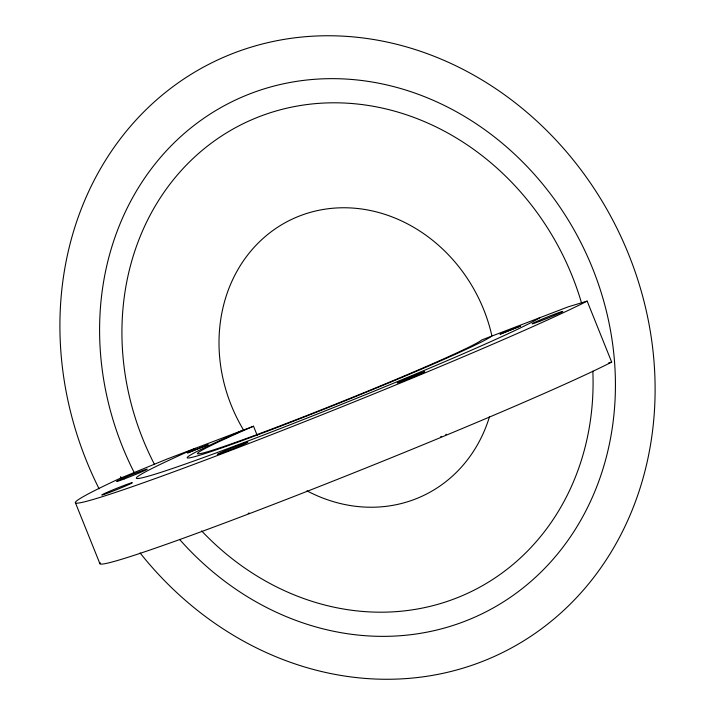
<?xml version="1.0" encoding="UTF-8"?>
<svg xmlns="http://www.w3.org/2000/svg" width="715" height="715" viewBox="0 0 715 715"><rect width="100%" height="100%" fill="white"/><g stroke="black" fill="none" stroke-linecap="round" stroke-linejoin="round"><path stroke-width="1.07" d="M540.111 317.487L539.834 317.692A219.183 8.035 -21.9 0 1 246.621 441.513A219.183 8.035 -21.9 0 1 193.783 448.993L195.32 448.323M243.538 430.019L241.223 431.029A164.387 6.024 -21.9 0 0 269.913 430.242A164.387 6.024 -21.9 0 0 491.786 335.952L491.884 335.791A153.001 134.876 64.2 0 0 300.246 215.716A153.001 134.876 64.2 0 0 243.815 430.484M257.203 435.372L253.53 426.229L247.792 428.723A153.43 5.622 -21.9 0 0 274.569 427.981A153.43 5.622 -21.9 0 0 481.651 339.983L568.175 306.842L587.158 301.104L611.665 362.076A284.945 10.439 -21.9 0 1 309.801 490.275A284.945 10.439 -21.9 0 1 100.261 562.759M253.53 426.229L167.247 458.967L120.156 478.308A284.945 10.439 -21.9 0 0 218.674 455.035A284.945 10.439 -21.9 0 0 587.158 301.104M608.501 363.032L611.665 362.076M120.665 476.646L121.166 477.888M75.424 502.779L99.939 563.751M134.241 472.642A284.945 251.188 64.2 0 1 332.815 78.65A284.945 251.188 64.2 0 1 601.279 474.152A284.945 251.188 64.2 0 1 179.545 539.387M592.842 371.139A260.251 229.426 64.2 0 1 459.236 596.945A260.251 229.426 64.2 0 1 201.63 530.923M154.574 464.607A260.251 229.426 64.2 0 1 260.921 116.027A260.251 229.426 64.2 0 1 581.715 303.625M489.471 416.791A153.001 134.876 64.2 0 1 306.932 490.821M99.117 488.837A328.784 289.834 64.2 0 1 335.746 35.857A328.784 289.834 64.2 0 1 634.652 503.744A328.784 289.834 64.2 0 1 140.069 552.936M446.437 434.246A14.756 0.536 -21.9 0 1 445.776 434.55M441.638 436.347A14.756 0.536 -21.9 0 1 440.681 436.749M249.16 513.004A16.436 0.599 -21.9 0 1 248.185 513.37M187.688 452.908L207.994 444.784L187.688 452.908M500.169 334.164L520.475 326.049L500.169 334.164M423.888 371.943L424.201 371.854A14.756 0.536 -21.9 0 1 407.934 379.111A14.756 0.536 -21.9 0 1 400.766 381.032A14.756 0.536 -21.9 0 1 423.888 371.943M124.151 478.97A16.436 0.599 -21.9 0 0 147.245 469.156A16.436 0.599 -21.9 0 0 124.58 477.674A16.436 0.599 -21.9 0 0 124.151 478.97M539.709 321.294A16.436 0.599 -21.9 0 0 562.794 311.481A16.436 0.599 -21.9 0 0 540.129 319.998A16.436 0.599 -21.9 0 0 539.709 321.294M224.313 452.157A16.436 0.599 -21.9 0 0 247.882 442.192A16.436 0.599 -21.9 0 0 225.752 450.459A16.436 0.599 -21.9 0 0 224.313 452.157M109.529 492.429A16.436 0.599 -21.9 0 0 132.373 482.697A16.436 0.599 -21.9 0 0 109.449 491.339A16.436 0.599 -21.9 0 0 109.529 492.429"/></g></svg>
